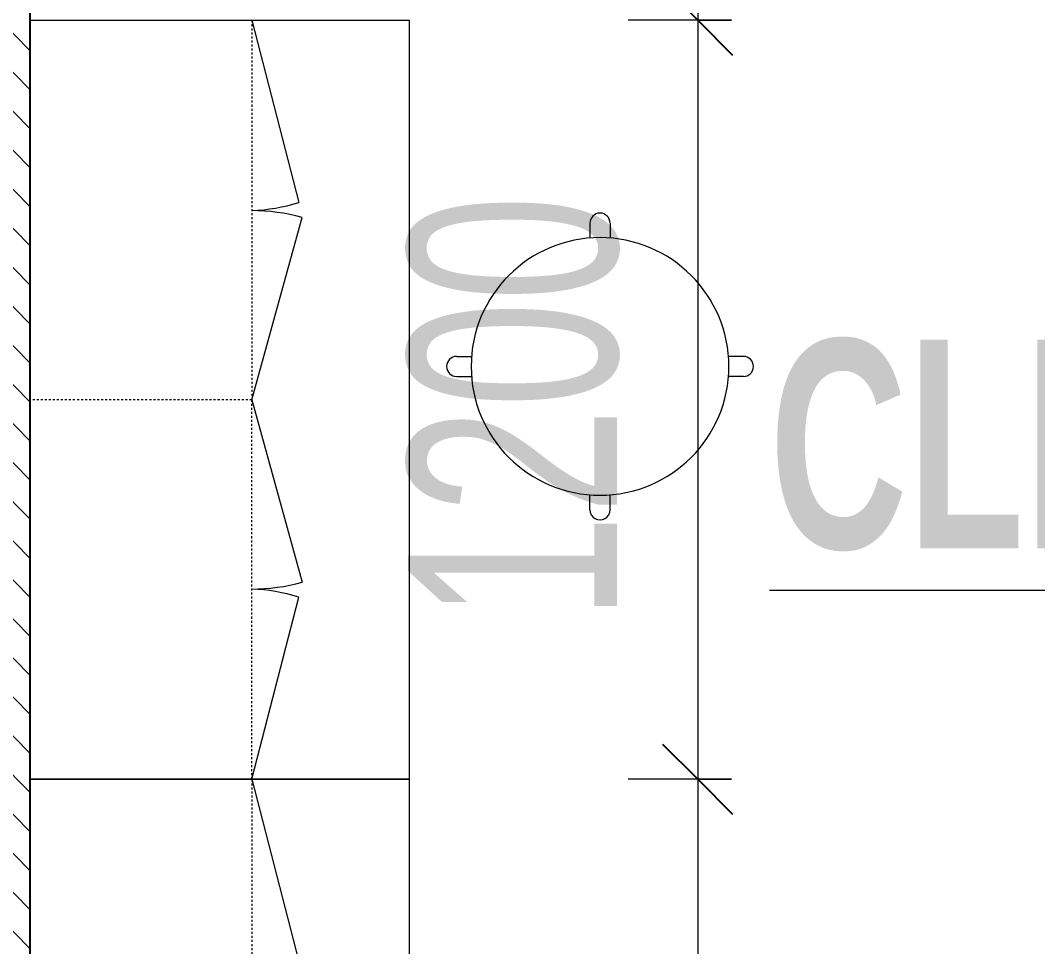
# Model space of a CAD drawing. Header units: millimetres. Extents: x -25222 to 91371, y -63339 to 20835.
# Drawn here: x 54089 to 55697, y -35427 to -33963 of the extents above; entities that cross this region are included whole.
import ezdxf

# ---------------------------------------------------------------- set-up
doc = ezdxf.new("R2010")
doc.units = ezdxf.units.MM
doc.linetypes.add('Dash', pattern=[6.35, 3.175, -3.175])
doc.linetypes.add('Dash_2_', pattern=[6.35, 3.175, -3.175])
for name, color, linetype, lineweight in [('A-ANNO-DIMS', 211, 'Continuous', 9), ('A-ANNO-DIMS-110', 211, 'Continuous', 9), ('A-AREA-IDEN', 2, 'Continuous', 9), ('A-WALL', 113, 'Continuous', 5), ('A-WALL-PATT', 111, 'Continuous', 25), ('I-FURN', 30, 'Continuous', 5), ('Q-CASE', 31, 'Continuous', 5), ('Q-CASE-HDLN', 31, 'Dash_2_', 5)]:
    doc.layers.add(name, color=color, linetype=linetype, lineweight=lineweight)
doc.styles.add('Swis721 Cn BT_9', font='swissc.ttf', dxfattribs={"width": 0.8, "height": 330})
doc.styles.add('Swis721 Cn BT_B', font='swisscb.ttf', dxfattribs={"width": 0.8, "height": 330})
doc.dimstyles.new('Diagonal_-3_mm_Swiss', dxfattribs={"dimscale": 304.8, "dimtxt": 333.106598, "dimasz": 0.360892, "dimexe": 0.360892, "dimexo": 0.541339, "dimgap": 0.072178, "dimtad": 1, "dimdec": 0, "dimzin": 0, "dimdsep": 46, "dimtxsty": 'Swis721 Cn BT_9', "dimblk1": 'OBLIQUE', "dimblk2": 'OBLIQUE', "dimsah": 1, "dimcen": 0.09, "dimdle": 0.541339, "dimazin": 0, "dimtfac": 1, "dimtdec": 4, "dimtix": 1, "dimtmove": 0, "dimatfit": 3, "dimfxl": 1, "dimtvp": 1, "dimtolj": 1, "dimtzin": 0, "dimarcsym": 2})

# ---------------------------------------------------------------- blocks, each defined once
blk = doc.blocks.new('Steelcase Details - Worksurface - Airtouch - Universal System - Rectangular - 1200_600-1183984-4_ FOURTH FLOOR - GA PLAN')
at = {"layer": 'I-FURN', "color": 53, "lineweight": 9}
for p, q in [((25.4, -647.2), (25.4, -48.2)), ((1225.4, -48.2), (1225.4, -647.2)), ((25.4, -647.2), (1225.4, -647.2))]:
    blk.add_line(p, q, dxfattribs=at)
blk = doc.blocks.new('Lab_Stool_981 - Lab_Stool_981-398102-4_ FOURTH FLOOR - GA PLAN')
at = {"layer": 'I-FURN', "color": 53, "lineweight": 9}
for p, q in [((-15.9, 226.5), (-15.9, 203)), ((15.9, 226.5), (15.9, 203)), ((-226.5, 15.9), (-203, 15.9)), ((226.5, 15.9), (203, 15.9)), ((-226.5, -15.9), (-203, -15.9)), ((226.5, -15.9), (203, -15.9)), ((-15.9, -226.5), (-15.9, -203)), ((15.9, -226.5), (15.9, -203))]:
    blk.add_line(p, q, dxfattribs=at)
for centre, radius, start, end in [((0, 226.5), 15.9, 0, 180), ((0, 0), 203.6, 0, 180), ((-226.5, 0), 15.9, 90, 270), ((226.5, 0), 15.9, 270, 90), ((0, 0), 203.6, 180, 0), ((0, -226.5), 15.9, 180, 360)]:
    blk.add_arc(centre, radius, start, end, dxfattribs=at)
blk = doc.blocks.new('CUPBOARD_wall_mount_double_door_adj_shelves - FIJO-146 _waterproof_-3240690-4_ FOURTH FLOOR - GA PLAN')
at = {"layer": 'Q-CASE', "color": 53, "lineweight": 9}
for p, q in [((-255.3, -350), (33.1, -429.5)), ((344.7, -350), (56.6, -424.1))]:
    blk.add_line(p, q, dxfattribs=at)
for centre, radius, start, end in [((-256.6, -350), 300.4, 344.66, 0), ((345.7, -336.2), 302.2, 182.6103, 196.908)]:
    blk.add_arc(centre, radius, start, end, dxfattribs=at)
at = {"layer": 'Q-CASE-HDLN', "color": 53, "linetype": 'Dash', "lineweight": 9}
for p, q in [((-255.3, -350), (-255.3, 0)), ((-255.3, 0), (344.7, 0)), ((344.7, 0), (344.7, -350)), ((344.7, -350), (-255.3, -350))]:
    blk.add_line(p, q, dxfattribs=at)
blk = doc.blocks.new('CUPBOARD_wall_mount_double_door_adj_shelves - FIJO-146 _waterproof_-3240689-4_ FOURTH FLOOR - GA PLAN')
at = {"layer": 'Q-CASE', "color": 53, "lineweight": 9}
for p, q in [((-255.3, 350), (33.1, 429.5)), ((344.7, 350), (56.6, 424.1))]:
    blk.add_line(p, q, dxfattribs=at)
for centre, radius, start, end in [((-256.6, 350), 300.4, 360, 15.34), ((345.7, 336.2), 302.2, 163.092, 177.3897)]:
    blk.add_arc(centre, radius, start, end, dxfattribs=at)
at = {"layer": 'Q-CASE-HDLN', "color": 53, "linetype": 'Dash', "lineweight": 9}
for p, q in [((344.7, 350), (-255.3, 350)), ((-255.3, 350), (-255.3, 0)), ((344.7, 0), (344.7, 350)), ((-255.3, 0), (344.7, 0))]:
    blk.add_line(p, q, dxfattribs=at)
blk = doc.blocks.new('MM-HOSPITAL A_B BLOCK 2022_05_19_Interiors_rvt-1-4_ FOURTH FLOOR - GA PLAN')
at = {"color": 53, "lineweight": 9}
for name, p, rotation in [('Steelcase Details - Worksurface - Airtouch - Universal System - Rectangular - 1200_600-1183984-4_ FOURTH FLOOR - GA PLAN', (54056.8, -35188.1), 90.00000000000017), ('CUPBOARD_wall_mount_double_door_adj_shelves - FIJO-146 _waterproof_-3240690-4_ FOURTH FLOOR - GA PLAN', (54105.1, -34307.4), 89.99999999999912), ('Lab_Stool_981 - Lab_Stool_981-398102-4_ FOURTH FLOOR - GA PLAN', (55005.3, -34509.9), 270.0000000000002), ('CUPBOARD_wall_mount_double_door_adj_shelves - FIJO-146 _waterproof_-3240689-4_ FOURTH FLOOR - GA PLAN', (54105.1, -34818), 270.000000000001), ('Steelcase Details - Worksurface - Airtouch - Universal System - Rectangular - 1200_600-1183984-4_ FOURTH FLOOR - GA PLAN', (54056.8, -36388.1), 90.00000000000017), ('CUPBOARD_wall_mount_double_door_adj_shelves - FIJO-146 _waterproof_-3240690-4_ FOURTH FLOOR - GA PLAN', (54105.1, -35507.4), 89.99999999999912)]:
    blk.add_blockref(name, p, dxfattribs=dict(at, rotation=rotation))
blk = doc.blocks.new('DIMBLOCK162-4_ FOURTH FLOOR - GA PLAN')
at = {"layer": 'A-ANNO-DIMS-110', "transparency": 16777216}
for p, q in [((55159.8, -33797.7), (55159.8, -35162.7)), ((55213, -33962.7), (55049.8, -33962.7)), ((55159.8, -33962.7), (55213, -33962.7)), ((55213, -35162.7), (55049.8, -35162.7)), ((55159.8, -35162.7), (55213, -35162.7))]:
    blk.add_line(p, q, dxfattribs=at)
at = {"layer": 'A-ANNO-DIMS-110', "lineweight": 25, "transparency": 16777216}
for p, q in [((55159.8, -33962.7), (55104.8, -33907.7)), ((55159.8, -33962.7), (55214.8, -34017.7)), ((55159.8, -35162.7), (55104.8, -35107.7)), ((55159.8, -35162.7), (55214.8, -35217.7))]:
    blk.add_line(p, q, dxfattribs=at)
at = {"layer": 'A-ANNO-DIMS-110', "color": 0, "transparency": 16777216, "insert": (54702.1, -34911.7), "char_height": 330, "width": 837.525, "attachment_point": 1, "rotation": 90, "line_spacing_factor": 0.961347, "style": 'Swis721 Cn BT_9'}
blk.add_mtext('1200', dxfattribs=at)
blk = doc.blocks.new('_Oblique')
at = {"color": 0, "linetype": 'ByBlock', "lineweight": -2}
blk.add_line((-0.5, -0.5), (0.5, 0.5), dxfattribs=at)
blk = doc.blocks.new('DIMBLOCK163-4_ FOURTH FLOOR - GA PLAN')
at = {"layer": 'A-ANNO-DIMS-110', "lineweight": 25, "transparency": 16777216}
for p, q in [((55159.8, -35162.7), (55104.8, -35107.7)), ((55159.8, -35162.7), (55214.8, -35217.7)), ((55159.8, -36362.7), (55104.8, -36307.7)), ((55159.8, -36362.7), (55214.8, -36417.7))]:
    blk.add_line(p, q, dxfattribs=at)
at = {"layer": 'A-ANNO-DIMS-110', "transparency": 16777216}
for p, q in [((55213, -35162.7), (55049.8, -35162.7)), ((55159.8, -35162.7), (55159.8, -36362.7)), ((55159.8, -35162.7), (55213, -35162.7)), ((55213, -36362.7), (55049.8, -36362.7)), ((55159.8, -36362.7), (55213, -36362.7))]:
    blk.add_line(p, q, dxfattribs=at)
at = {"layer": 'A-ANNO-DIMS-110', "color": 0, "transparency": 16777216, "insert": (54702.1, -36111.7), "char_height": 330, "width": 837.525, "attachment_point": 1, "rotation": 90, "line_spacing_factor": 0.961347, "style": 'Swis721 Cn BT_9'}
blk.add_mtext('1200', dxfattribs=at)

msp = doc.modelspace()

# ---------------------------------------------------------------- hatches: boundary and pattern name
at = {"layer": 'A-WALL-PATT', "lineweight": 5}
h = msp.add_hatch(dxfattribs=at)
h.set_pattern_fill('FP_1', color=9, style=0, pattern_type=2)
h.set_pattern_definition([(315, (14219.89, -54691.457), (30.869454, 30.869454), [])])
h.paths.add_polyline_path([(53990.1, -39148.7), (54105.1, -39148.7), (54105.1, -33848.7), (53990.1, -33848.7), (53990.1, -38762.7)], flags=0)

# ---------------------------------------------------------------- linework, layer by layer
at = {"layer": 'A-WALL', "lineweight": 25}
msp.add_line((54105.1, -39378.7), (54105.1, -33848.7), dxfattribs=at)

# ---------------------------------------------------------------- block references
at = {"lineweight": 5}
msp.add_blockref('MM-HOSPITAL A_B BLOCK 2022_05_19_Interiors_rvt-1-4_ FOURTH FLOOR - GA PLAN', (0, 0), dxfattribs=at)

# ---------------------------------------------------------------- texts
at = {"layer": 'A-AREA-IDEN', "insert": (55272.9, -34467.6), "char_height": 330, "width": 3844.893, "attachment_point": 1, "style": 'Swis721 Cn BT_B'}
msp.add_mtext('\\LCLINICAL PATHOLOGY', dxfattribs=at)

# ---------------------------------------------------------------- dimensions: what is measured, and where the dimension line sits
at = {"layer": 'A-ANNO-DIMS'}
for base, p1, p2, picture, middle in [((55159.8, -35162.7), (55048, -33962.7), (55048, -35162.7), 'DIMBLOCK162-4_ FOURTH FLOOR - GA PLAN', (54968.2, -34562.7)), ((55159.8, -36362.7), (55048, -35162.7), (55048, -36362.7), 'DIMBLOCK163-4_ FOURTH FLOOR - GA PLAN', (54968.2, -35762.7))]:
    dim = msp.add_linear_dim(base=base, p1=p1, p2=p2, angle=90, dimstyle='Diagonal_-3_mm_Swiss', override={"dimpost": '<>', "dimfxl": 1200}, dxfattribs=at)
    dim.commit()
    dim.dimension.update_dxf_attribs({"geometry": picture, "text_midpoint": middle})

doc.saveas('drawing.dxf')
